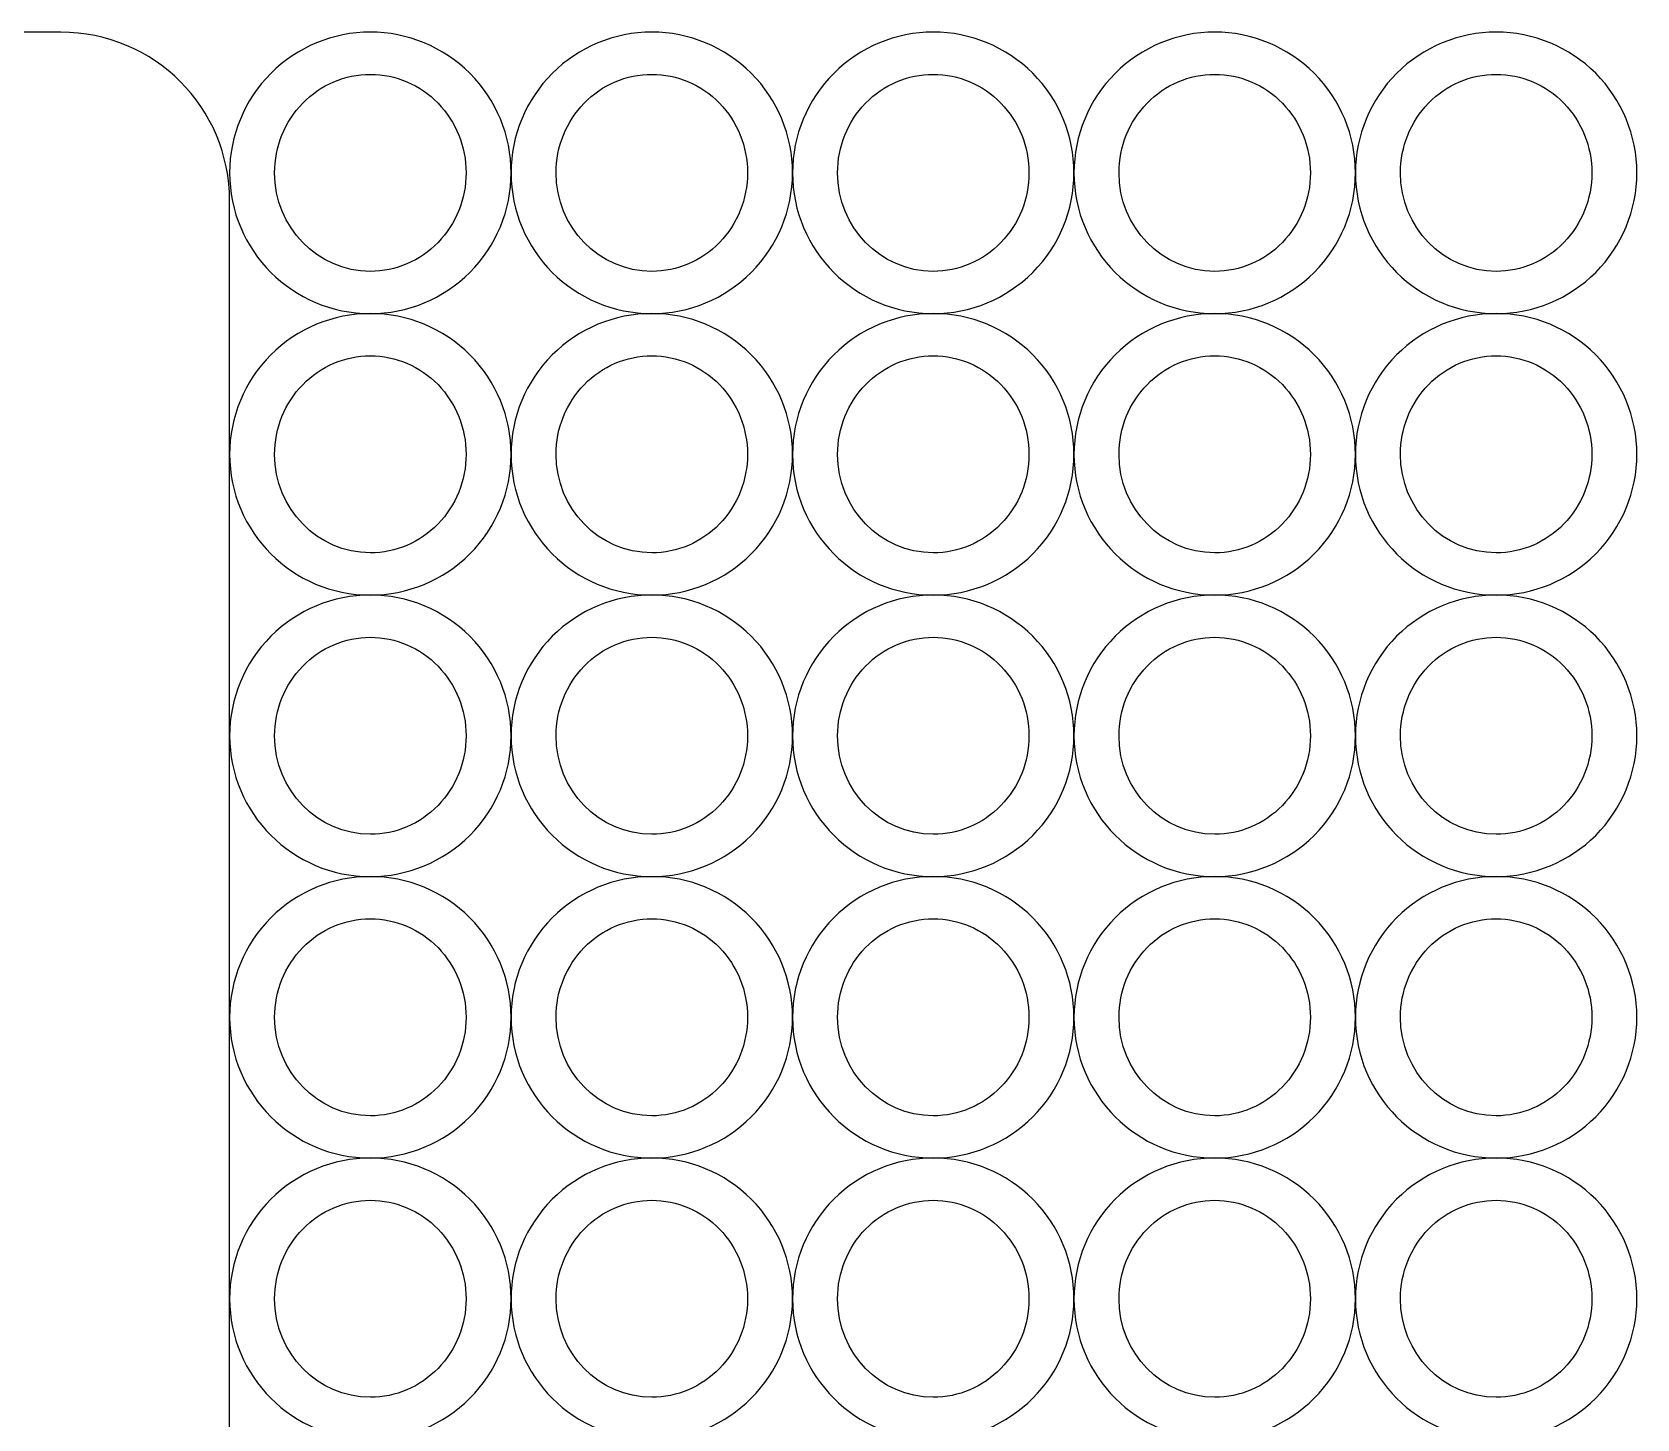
# Model space of a CAD drawing. Extents: x 0 to 100, y 0 to 100.
# Drawn here: x 71.49 to 100, y 75.37 to 100 of the extents above; entities that cross this region are included whole.
import ezdxf

# ---------------------------------------------------------------- set-up
doc = ezdxf.new("R2010")
doc.units = 0
doc.layers.add('Layer_1', color=7, linetype='CONTINUOUS')

msp = doc.modelspace()

# ---------------------------------------------------------------- linework, layer by layer
at = {"layer": 'Layer_1', "color": 7}
for p, q in [((71.99974, 99.999449), (3.000265, 99.999449)), ((77.49984, 100), (77.49984, 100)), ((82.499841, 100), (82.499841, 100)), ((87.499764, 100), (87.499764, 100)), ((92.499765, 100), (92.499765, 100)), ((97.499839, 100.000001), (97.499839, 100.000001)), ((77.49984, 99.249794), (77.49984, 99.249794)), ((82.499841, 99.249794), (82.499841, 99.249794)), ((87.499764, 99.249794), (87.499764, 99.249794)), ((92.499765, 99.249794), (92.499765, 99.249794)), ((97.499839, 99.249795), (97.499839, 99.249795)), ((75.000005, 52.999527), (75.000005, 96.999735)), ((77.49984, 95.000076), (77.49984, 95.000076)), ((82.499841, 95.000076), (82.499841, 95.000076)), ((87.499764, 95.000076), (87.499764, 95.000076)), ((92.499765, 95.000076), (92.499765, 95.000076)), ((97.499839, 95.000076), (97.499839, 95.000076)), ((77.49984, 94.24987), (77.49984, 94.24987)), ((82.499841, 94.24987), (82.499841, 94.24987)), ((87.499764, 94.24987), (87.499764, 94.24987)), ((92.499765, 94.24987), (92.499765, 94.24987)), ((97.499839, 94.24987), (97.499839, 94.24987)), ((77.49984, 90.000075), (77.49984, 90.000075)), ((82.499841, 90.000075), (82.499841, 90.000075)), ((87.499764, 90.000075), (87.499764, 90.000075)), ((92.499765, 90.000075), (92.499765, 90.000075)), ((97.499839, 90.000077), (97.499839, 90.000077)), ((77.49984, 89.249869), (77.49984, 89.249869)), ((82.499841, 89.249869), (82.499841, 89.249869)), ((87.499764, 89.249869), (87.499764, 89.249869)), ((92.499765, 89.249869), (92.499765, 89.249869)), ((97.499839, 89.249871), (97.499839, 89.249871)), ((77.49984, 85.000076), (77.49984, 85.000076)), ((82.499841, 85.000076), (82.499841, 85.000076)), ((87.499764, 85.000076), (87.499764, 85.000076)), ((92.499765, 85.000076), (92.499765, 85.000076)), ((97.499839, 85.000076), (97.499839, 85.000076)), ((77.49984, 84.24987), (77.49984, 84.24987)), ((82.499841, 84.24987), (82.499841, 84.24987)), ((87.499764, 84.24987), (87.499764, 84.24987)), ((92.499765, 84.24987), (92.499765, 84.24987)), ((97.499839, 84.24987), (97.499839, 84.24987)), ((77.49984, 80), (77.49984, 80)), ((82.499841, 80), (82.499841, 80)), ((87.499764, 80), (87.499764, 80)), ((92.499765, 80), (92.499765, 80)), ((97.499839, 80), (97.499839, 80)), ((77.49984, 79.249794), (77.49984, 79.249794)), ((82.499841, 79.249794), (82.499841, 79.249794)), ((87.499764, 79.249794), (87.499764, 79.249794)), ((92.499765, 79.249794), (92.499765, 79.249794)), ((97.499839, 79.249795), (97.499839, 79.249795))]:
    msp.add_line(p, q, dxfattribs=at)
for points in [[(75.000005, 96.999735), (75.000005, 98.661739), (73.661744, 99.999449), (71.99974, 99.999449)], [(77.49984, 100), (76.836785, 99.999937), (76.200915, 99.736474), (75.732116, 99.267572)], [(79.267921, 99.267767), (78.799003, 99.736685), (78.16299, 100.000084), (77.49984, 100)], [(82.499841, 100), (81.836787, 99.999937), (81.200916, 99.736474), (80.732118, 99.267572)], [(84.267922, 99.267767), (83.799004, 99.736685), (83.162991, 100.000084), (82.499841, 100)], [(87.499764, 100), (86.836709, 99.999937), (86.200839, 99.736474), (85.73204, 99.267572)], [(89.267844, 99.267767), (88.798927, 99.736685), (88.162914, 100.000084), (87.499764, 100)], [(92.499765, 100), (91.836711, 99.999937), (91.20084, 99.736474), (90.732042, 99.267572)], [(94.267846, 99.267767), (93.798928, 99.736685), (93.162915, 100.000084), (92.499765, 100)], [(97.499839, 100.000001), (96.836784, 99.999937), (96.200914, 99.736474), (95.732115, 99.267572)], [(99.267919, 99.267768), (98.799002, 99.736686), (98.162989, 100.000084), (97.499839, 100.000001)], [(75.732116, 99.267572), (75.263318, 98.79867), (74.999996, 98.162741), (75.000079, 97.499686)], [(76.297754, 98.737174), (76.616558, 99.065385), (77.048962, 99.24978), (77.49984, 99.249794)], [(77.49984, 99.249794), (77.950812, 99.249931), (78.383358, 99.065602), (78.702281, 98.737375)], [(80.000154, 97.499686), (80.000237, 98.162836), (79.736838, 98.798849), (79.267921, 99.267767)], [(80.732118, 99.267572), (80.263319, 98.79867), (79.999997, 98.162741), (80.00008, 97.499686)], [(81.297756, 98.737174), (81.616559, 99.065385), (82.048964, 99.24978), (82.499841, 99.249794)], [(82.499841, 99.249794), (82.950814, 99.249931), (83.383359, 99.065602), (83.702282, 98.737375)], [(85.000155, 97.499686), (85.000238, 98.162836), (84.73684, 98.798849), (84.267922, 99.267767)], [(85.73204, 99.267572), (85.263242, 98.79867), (84.99992, 98.162741), (85.000003, 97.499686)], [(86.297678, 98.737174), (86.616482, 99.065385), (87.048886, 99.24978), (87.499764, 99.249794)], [(87.499764, 99.249794), (87.950736, 99.249931), (88.383282, 99.065602), (88.702205, 98.737375)], [(90.000077, 97.499686), (90.000161, 98.162836), (89.736762, 98.798849), (89.267844, 99.267767)], [(90.732042, 99.267572), (90.263243, 98.79867), (89.999921, 98.162741), (90.000004, 97.499686)], [(91.297679, 98.737174), (91.616483, 99.065385), (92.048888, 99.24978), (92.499765, 99.249794)], [(92.499765, 99.249794), (92.950737, 99.249931), (93.383283, 99.065602), (93.702206, 98.737375)], [(95.000079, 97.499686), (95.000162, 98.162836), (94.736764, 98.798849), (94.267846, 99.267767)], [(95.732115, 99.267572), (95.263317, 98.79867), (94.999995, 98.162741), (95.000078, 97.499687)], [(96.297753, 98.737175), (96.616557, 99.065385), (97.048961, 99.249781), (97.499839, 99.249795)], [(97.499839, 99.249795), (97.950811, 99.249931), (98.383357, 99.065602), (98.70228, 98.737375)], [(100.000152, 97.499687), (100.000236, 98.162837), (99.736837, 98.79885), (99.267919, 99.267768)], [(75.799891, 97.499686), (75.799863, 97.963825), (75.978951, 98.408964), (76.297754, 98.737174)], [(78.702281, 98.737375), (79.021204, 98.409148), (79.200366, 97.963923), (79.200339, 97.499686)], [(80.799892, 97.499686), (80.799864, 97.963825), (80.978952, 98.408964), (81.297756, 98.737174)], [(83.702282, 98.737375), (84.021205, 98.409148), (84.200368, 97.963923), (84.20034, 97.499686)], [(85.799815, 97.499686), (85.799787, 97.963825), (85.978874, 98.408964), (86.297678, 98.737174)], [(88.702205, 98.737375), (89.021128, 98.409148), (89.20029, 97.963923), (89.200263, 97.499686)], [(90.799816, 97.499686), (90.799788, 97.963825), (90.978876, 98.408964), (91.297679, 98.737174)], [(93.702206, 98.737375), (94.021129, 98.409148), (94.200292, 97.963923), (94.200264, 97.499686)], [(95.79989, 97.499687), (95.799862, 97.963825), (95.978949, 98.408964), (96.297753, 98.737175)], [(98.70228, 98.737375), (99.021203, 98.409148), (99.200365, 97.963923), (99.200338, 97.499687)], [(75.000079, 97.499686), (75.000211, 96.119161), (76.119315, 95.000058), (77.49984, 94.999926)], [(77.49984, 95.750129), (76.561143, 95.750158), (75.800128, 96.533382), (75.799891, 97.499686)], [(79.200339, 97.499686), (79.200225, 97.035545), (79.020999, 96.590462), (78.702092, 96.262354)], [(79.267725, 95.731963), (79.736627, 96.200761), (80.00009, 96.836632), (80.000154, 97.499686)], [(80.00008, 97.499686), (80.000212, 96.119161), (81.119316, 95.000058), (82.499841, 94.999926)], [(82.499841, 95.750129), (81.561145, 95.750158), (80.80013, 96.533382), (80.799892, 97.499686)], [(84.20034, 97.499686), (84.200226, 97.035545), (84.021, 96.590462), (83.702093, 96.262354)], [(84.267726, 95.731963), (84.736628, 96.200761), (85.000091, 96.836632), (85.000155, 97.499686)], [(85.000003, 97.499686), (85.000135, 96.119161), (86.119239, 95.000058), (87.499764, 94.999926)], [(87.499764, 95.750129), (86.561067, 95.750158), (85.800052, 96.533382), (85.799815, 97.499686)], [(89.200263, 97.499686), (89.200149, 97.035545), (89.020923, 96.590462), (88.702016, 96.262354)], [(89.267649, 95.731963), (89.736551, 96.200761), (90.000014, 96.836632), (90.000077, 97.499686)], [(90.000004, 97.499686), (90.000136, 96.119161), (91.11924, 95.000058), (92.499765, 94.999926)], [(92.499765, 95.750129), (91.561069, 95.750158), (90.800054, 96.533382), (90.799816, 97.499686)], [(94.200264, 97.499686), (94.20015, 97.035545), (94.020924, 96.590462), (93.702017, 96.262354)], [(94.26765, 95.731963), (94.736552, 96.200761), (95.000015, 96.836632), (95.000079, 97.499686)], [(95.000078, 97.499687), (95.00021, 96.119162), (96.119314, 95.000058), (97.499839, 94.999926)], [(97.499839, 95.750129), (96.561142, 95.750158), (95.800127, 96.533382), (95.79989, 97.499687)], [(99.200338, 97.499687), (99.200224, 97.035546), (99.020998, 96.590462), (98.702091, 96.262354)], [(99.267724, 95.731963), (99.736626, 96.200762), (100.000089, 96.836633), (100.000152, 97.499687)], [(78.702092, 96.262354), (78.383184, 95.934246), (77.95072, 95.749993), (77.49984, 95.750129)], [(83.702093, 96.262354), (83.383186, 95.934246), (82.950721, 95.749993), (82.499841, 95.750129)], [(88.702016, 96.262354), (88.383108, 95.934246), (87.950644, 95.749993), (87.499764, 95.750129)], [(93.702017, 96.262354), (93.38311, 95.934246), (92.950645, 95.749993), (92.499765, 95.750129)], [(98.702091, 96.262354), (98.383183, 95.934246), (97.950719, 95.749993), (97.499839, 95.750129)], [(77.49984, 94.999926), (78.162894, 94.999842), (78.798823, 95.263165), (79.267725, 95.731963)], [(82.499841, 94.999926), (83.162895, 94.999842), (83.798824, 95.263165), (84.267726, 95.731963)], [(87.499764, 94.999926), (88.162818, 94.999842), (88.798747, 95.263165), (89.267649, 95.731963)], [(92.499765, 94.999926), (93.162819, 94.999842), (93.798748, 95.263165), (94.26765, 95.731963)], [(97.499839, 94.999926), (98.162893, 94.999843), (98.798822, 95.263165), (99.267724, 95.731963)], [(77.49984, 95.000076), (76.836785, 95.000012), (76.200915, 94.736549), (75.732116, 94.267647)], [(79.267921, 94.267843), (78.799003, 94.73676), (78.16299, 95.000159), (77.49984, 95.000076)], [(82.499841, 95.000076), (81.836787, 95.000012), (81.200916, 94.736549), (80.732118, 94.267647)], [(84.267922, 94.267843), (83.799004, 94.73676), (83.162991, 95.000159), (82.499841, 95.000076)], [(87.499764, 95.000076), (86.836709, 95.000012), (86.200839, 94.736549), (85.73204, 94.267647)], [(89.267844, 94.267843), (88.798927, 94.73676), (88.162914, 95.000159), (87.499764, 95.000076)], [(92.499765, 95.000076), (91.836711, 95.000012), (91.20084, 94.736549), (90.732042, 94.267647)], [(94.267846, 94.267843), (93.798928, 94.73676), (93.162915, 95.000159), (92.499765, 95.000076)], [(97.499839, 95.000076), (96.836784, 95.000012), (96.200914, 94.736549), (95.732115, 94.267647)], [(99.267919, 94.267843), (98.799002, 94.73676), (98.162989, 95.000159), (97.499839, 95.000076)], [(75.732116, 94.267647), (75.263318, 93.798745), (74.999996, 93.162816), (75.000079, 92.499762)], [(76.297754, 93.73725), (76.616558, 94.06546), (77.048962, 94.249856), (77.49984, 94.24987)], [(77.49984, 94.24987), (77.950812, 94.250006), (78.383358, 94.065677), (78.702281, 93.73745)], [(80.000154, 92.499762), (80.000237, 93.162912), (79.736838, 93.798925), (79.267921, 94.267843)], [(80.732118, 94.267647), (80.263319, 93.798745), (79.999997, 93.162816), (80.00008, 92.499762)], [(81.297756, 93.73725), (81.616559, 94.06546), (82.048964, 94.249856), (82.499841, 94.24987)], [(82.499841, 94.24987), (82.950814, 94.250006), (83.383359, 94.065677), (83.702282, 93.73745)], [(85.000155, 92.499762), (85.000238, 93.162912), (84.73684, 93.798925), (84.267922, 94.267843)], [(85.73204, 94.267647), (85.263242, 93.798745), (84.99992, 93.162816), (85.000003, 92.499762)], [(86.297678, 93.73725), (86.616482, 94.06546), (87.048886, 94.249856), (87.499764, 94.24987)], [(87.499764, 94.24987), (87.950736, 94.250006), (88.383282, 94.065677), (88.702205, 93.73745)], [(90.000077, 92.499762), (90.000161, 93.162912), (89.736762, 93.798925), (89.267844, 94.267843)], [(90.732042, 94.267647), (90.263243, 93.798745), (89.999921, 93.162816), (90.000004, 92.499762)], [(91.297679, 93.73725), (91.616483, 94.06546), (92.048888, 94.249856), (92.499765, 94.24987)], [(92.499765, 94.24987), (92.950737, 94.250006), (93.383283, 94.065677), (93.702206, 93.73745)], [(95.000079, 92.499762), (95.000162, 93.162912), (94.736764, 93.798925), (94.267846, 94.267843)], [(95.732115, 94.267647), (95.263317, 93.798745), (94.999995, 93.162816), (95.000078, 92.499762)], [(96.297753, 93.73725), (96.616557, 94.06546), (97.048961, 94.249856), (97.499839, 94.24987)], [(97.499839, 94.24987), (97.950811, 94.250006), (98.383357, 94.065677), (98.70228, 93.73745)], [(100.000152, 92.499762), (100.000236, 93.162912), (99.736837, 93.798925), (99.267919, 94.267843)], [(75.799891, 92.499762), (75.799863, 92.9639), (75.978951, 93.409039), (76.297754, 93.73725)], [(78.702281, 93.73745), (79.021204, 93.409223), (79.200366, 92.963998), (79.200339, 92.499762)], [(80.799892, 92.499762), (80.799864, 92.9639), (80.978952, 93.409039), (81.297756, 93.73725)], [(83.702282, 93.73745), (84.021205, 93.409223), (84.200368, 92.963998), (84.20034, 92.499762)], [(85.799815, 92.499762), (85.799787, 92.9639), (85.978874, 93.409039), (86.297678, 93.73725)], [(88.702205, 93.73745), (89.021128, 93.409223), (89.20029, 92.963998), (89.200263, 92.499762)], [(90.799816, 92.499762), (90.799788, 92.9639), (90.978876, 93.409039), (91.297679, 93.73725)], [(93.702206, 93.73745), (94.021129, 93.409223), (94.200292, 92.963998), (94.200264, 92.499762)], [(95.79989, 92.499762), (95.799862, 92.9639), (95.978949, 93.409039), (96.297753, 93.73725)], [(98.70228, 93.73745), (99.021203, 93.409223), (99.200365, 92.963998), (99.200338, 92.499762)], [(75.000079, 92.499762), (75.000211, 91.119237), (76.119315, 90.000133), (77.49984, 90.000001)], [(77.49984, 90.750204), (76.561143, 90.750233), (75.800128, 91.533457), (75.799891, 92.499762)], [(79.200339, 92.499762), (79.200225, 92.03562), (79.020999, 91.590537), (78.702092, 91.262429)], [(79.267725, 90.732038), (79.736627, 91.200837), (80.00009, 91.836708), (80.000154, 92.499762)], [(80.00008, 92.499762), (80.000212, 91.119237), (81.119316, 90.000133), (82.499841, 90.000001)], [(82.499841, 90.750204), (81.561145, 90.750233), (80.80013, 91.533457), (80.799892, 92.499762)], [(84.20034, 92.499762), (84.200226, 92.03562), (84.021, 91.590537), (83.702093, 91.262429)], [(84.267726, 90.732038), (84.736628, 91.200837), (85.000091, 91.836708), (85.000155, 92.499762)], [(85.000003, 92.499762), (85.000135, 91.119237), (86.119239, 90.000133), (87.499764, 90.000001)], [(87.499764, 90.750204), (86.561067, 90.750233), (85.800052, 91.533457), (85.799815, 92.499762)], [(89.200263, 92.499762), (89.200149, 92.03562), (89.020923, 91.590537), (88.702016, 91.262429)], [(89.267649, 90.732038), (89.736551, 91.200837), (90.000014, 91.836708), (90.000077, 92.499762)], [(90.000004, 92.499762), (90.000136, 91.119237), (91.11924, 90.000133), (92.499765, 90.000001)], [(92.499765, 90.750204), (91.561069, 90.750233), (90.800054, 91.533457), (90.799816, 92.499762)], [(94.200264, 92.499762), (94.20015, 92.03562), (94.020924, 91.590537), (93.702017, 91.262429)], [(94.26765, 90.732038), (94.736552, 91.200837), (95.000015, 91.836708), (95.000079, 92.499762)], [(95.000078, 92.499762), (95.00021, 91.119237), (96.119314, 90.000133), (97.499839, 90.000001)], [(97.499839, 90.750204), (96.561142, 90.750233), (95.800127, 91.533457), (95.79989, 92.499762)], [(99.200338, 92.499762), (99.200224, 92.03562), (99.020998, 91.590537), (98.702091, 91.262429)], [(99.267724, 90.732038), (99.736626, 91.200837), (100.000089, 91.836708), (100.000152, 92.499762)], [(78.702092, 91.262429), (78.383184, 90.934321), (77.95072, 90.750068), (77.49984, 90.750204)], [(83.702093, 91.262429), (83.383186, 90.934321), (82.950721, 90.750068), (82.499841, 90.750204)], [(88.702016, 91.262429), (88.383108, 90.934321), (87.950644, 90.750068), (87.499764, 90.750204)], [(93.702017, 91.262429), (93.38311, 90.934321), (92.950645, 90.750068), (92.499765, 90.750204)], [(98.702091, 91.262429), (98.383183, 90.934321), (97.950719, 90.750068), (97.499839, 90.750204)], [(77.49984, 90.000001), (78.162894, 89.999918), (78.798823, 90.26324), (79.267725, 90.732038)], [(82.499841, 90.000001), (83.162895, 89.999918), (83.798824, 90.26324), (84.267726, 90.732038)], [(87.499764, 90.000001), (88.162818, 89.999918), (88.798747, 90.26324), (89.267649, 90.732038)], [(92.499765, 90.000001), (93.162819, 89.999918), (93.798748, 90.26324), (94.26765, 90.732038)], [(97.499839, 90.000001), (98.162893, 89.999918), (98.798822, 90.26324), (99.267724, 90.732038)], [(77.49984, 90.000075), (76.836785, 90.000012), (76.200915, 89.736549), (75.732116, 89.267647)], [(79.267921, 89.267842), (78.799003, 89.73676), (78.16299, 90.000159), (77.49984, 90.000075)], [(82.499841, 90.000075), (81.836787, 90.000012), (81.200916, 89.736549), (80.732118, 89.267647)], [(84.267922, 89.267842), (83.799004, 89.73676), (83.162991, 90.000159), (82.499841, 90.000075)], [(87.499764, 90.000075), (86.836709, 90.000012), (86.200839, 89.736549), (85.73204, 89.267647)], [(89.267844, 89.267842), (88.798927, 89.73676), (88.162914, 90.000159), (87.499764, 90.000075)], [(92.499765, 90.000075), (91.836711, 90.000012), (91.20084, 89.736549), (90.732042, 89.267647)], [(94.267846, 89.267842), (93.798928, 89.73676), (93.162915, 90.000159), (92.499765, 90.000075)], [(97.499839, 90.000077), (96.836784, 90.000014), (96.200914, 89.73655), (95.732115, 89.267649)], [(99.267919, 89.267844), (98.799002, 89.736762), (98.162989, 90.00016), (97.499839, 90.000077)], [(75.732116, 89.267647), (75.263318, 88.798745), (74.999996, 88.162816), (75.000079, 87.499762)], [(76.297754, 88.737249), (76.616558, 89.06546), (77.048962, 89.249855), (77.49984, 89.249869)], [(77.49984, 89.249869), (77.950812, 89.250006), (78.383358, 89.065677), (78.702281, 88.73745)], [(80.000154, 87.499762), (80.000237, 88.162912), (79.736838, 88.798925), (79.267921, 89.267842)], [(80.732118, 89.267647), (80.263319, 88.798745), (79.999997, 88.162816), (80.00008, 87.499762)], [(81.297756, 88.737249), (81.616559, 89.06546), (82.048964, 89.249855), (82.499841, 89.249869)], [(82.499841, 89.249869), (82.950814, 89.250006), (83.383359, 89.065677), (83.702282, 88.73745)], [(85.000155, 87.499762), (85.000238, 88.162912), (84.73684, 88.798925), (84.267922, 89.267842)], [(85.73204, 89.267647), (85.263242, 88.798745), (84.99992, 88.162816), (85.000003, 87.499762)], [(86.297678, 88.737249), (86.616482, 89.06546), (87.048886, 89.249855), (87.499764, 89.249869)], [(87.499764, 89.249869), (87.950736, 89.250006), (88.383282, 89.065677), (88.702205, 88.73745)], [(90.000077, 87.499762), (90.000161, 88.162912), (89.736762, 88.798925), (89.267844, 89.267842)], [(90.732042, 89.267647), (90.263243, 88.798745), (89.999921, 88.162816), (90.000004, 87.499762)], [(91.297679, 88.737249), (91.616483, 89.06546), (92.048888, 89.249855), (92.499765, 89.249869)], [(92.499765, 89.249869), (92.950737, 89.250006), (93.383283, 89.065677), (93.702206, 88.73745)], [(95.000079, 87.499762), (95.000162, 88.162912), (94.736764, 88.798925), (94.267846, 89.267842)], [(95.732115, 89.267649), (95.263317, 88.798747), (94.999995, 88.162817), (95.000078, 87.499763)], [(96.297753, 88.737251), (96.616557, 89.065462), (97.048961, 89.249857), (97.499839, 89.249871)], [(97.499839, 89.249871), (97.950811, 89.250007), (98.383357, 89.065678), (98.70228, 88.737452)], [(100.000152, 87.499763), (100.000236, 88.162913), (99.736837, 88.798926), (99.267919, 89.267844)], [(75.799891, 87.499762), (75.799863, 87.9639), (75.978951, 88.409039), (76.297754, 88.737249)], [(78.702281, 88.73745), (79.021204, 88.409223), (79.200366, 87.963998), (79.200339, 87.499762)], [(80.799892, 87.499762), (80.799864, 87.9639), (80.978952, 88.409039), (81.297756, 88.737249)], [(83.702282, 88.73745), (84.021205, 88.409223), (84.200368, 87.963998), (84.20034, 87.499762)], [(85.799815, 87.499762), (85.799787, 87.9639), (85.978874, 88.409039), (86.297678, 88.737249)], [(88.702205, 88.73745), (89.021128, 88.409223), (89.20029, 87.963998), (89.200263, 87.499762)], [(90.799816, 87.499762), (90.799788, 87.9639), (90.978876, 88.409039), (91.297679, 88.737249)], [(93.702206, 88.73745), (94.021129, 88.409223), (94.200292, 87.963998), (94.200264, 87.499762)], [(95.79989, 87.499763), (95.799862, 87.963902), (95.978949, 88.409041), (96.297753, 88.737251)], [(98.70228, 88.737452), (99.021203, 88.409225), (99.200365, 87.964), (99.200338, 87.499763)], [(75.000079, 87.499762), (75.000211, 86.119237), (76.119315, 85.000133), (77.49984, 85.000001)], [(77.49984, 85.750204), (76.561143, 85.750233), (75.800128, 86.533457), (75.799891, 87.499762)], [(79.200339, 87.499762), (79.200225, 87.03562), (79.020999, 86.590537), (78.702092, 86.262429)], [(79.267725, 85.732038), (79.736627, 86.200836), (80.00009, 86.836707), (80.000154, 87.499762)], [(80.00008, 87.499762), (80.000212, 86.119237), (81.119316, 85.000133), (82.499841, 85.000001)], [(82.499841, 85.750204), (81.561145, 85.750233), (80.80013, 86.533457), (80.799892, 87.499762)], [(84.20034, 87.499762), (84.200226, 87.03562), (84.021, 86.590537), (83.702093, 86.262429)], [(84.267726, 85.732038), (84.736628, 86.200836), (85.000091, 86.836707), (85.000155, 87.499762)], [(85.000003, 87.499762), (85.000135, 86.119237), (86.119239, 85.000133), (87.499764, 85.000001)], [(87.499764, 85.750204), (86.561067, 85.750233), (85.800052, 86.533457), (85.799815, 87.499762)], [(89.200263, 87.499762), (89.200149, 87.03562), (89.020923, 86.590537), (88.702016, 86.262429)], [(89.267649, 85.732038), (89.736551, 86.200836), (90.000014, 86.836707), (90.000077, 87.499762)], [(90.000004, 87.499762), (90.000136, 86.119237), (91.11924, 85.000133), (92.499765, 85.000001)], [(92.499765, 85.750204), (91.561069, 85.750233), (90.800054, 86.533457), (90.799816, 87.499762)], [(94.200264, 87.499762), (94.20015, 87.03562), (94.020924, 86.590537), (93.702017, 86.262429)], [(94.26765, 85.732038), (94.736552, 86.200836), (95.000015, 86.836707), (95.000079, 87.499762)], [(95.000078, 87.499763), (95.00021, 86.119238), (96.119314, 85.000135), (97.499839, 85.000002)], [(97.499839, 85.750206), (96.561142, 85.750235), (95.800127, 86.533458), (95.79989, 87.499763)], [(99.200338, 87.499763), (99.200224, 87.035622), (99.020998, 86.590538), (98.702091, 86.262431)], [(99.267724, 85.73204), (99.736626, 86.200838), (100.000089, 86.836709), (100.000152, 87.499763)], [(78.702092, 86.262429), (78.383184, 85.934321), (77.95072, 85.750068), (77.49984, 85.750204)], [(83.702093, 86.262429), (83.383186, 85.934321), (82.950721, 85.750068), (82.499841, 85.750204)], [(88.702016, 86.262429), (88.383108, 85.934321), (87.950644, 85.750068), (87.499764, 85.750204)], [(93.702017, 86.262429), (93.38311, 85.934321), (92.950645, 85.750068), (92.499765, 85.750204)], [(98.702091, 86.262431), (98.383183, 85.934323), (97.950719, 85.750069), (97.499839, 85.750206)], [(77.49984, 85.000001), (78.162894, 84.999918), (78.798823, 85.26324), (79.267725, 85.732038)], [(82.499841, 85.000001), (83.162895, 84.999918), (83.798824, 85.26324), (84.267726, 85.732038)], [(87.499764, 85.000001), (88.162818, 84.999918), (88.798747, 85.26324), (89.267649, 85.732038)], [(92.499765, 85.000001), (93.162819, 84.999918), (93.798748, 85.26324), (94.26765, 85.732038)], [(97.499839, 85.000002), (98.162893, 84.999919), (98.798822, 85.263242), (99.267724, 85.73204)], [(77.49984, 85.000076), (76.836785, 85.000012), (76.200915, 84.736549), (75.732116, 84.267647)], [(79.267921, 84.267843), (78.799003, 84.73676), (78.16299, 85.000159), (77.49984, 85.000076)], [(82.499841, 85.000076), (81.836787, 85.000012), (81.200916, 84.736549), (80.732118, 84.267647)], [(84.267922, 84.267843), (83.799004, 84.73676), (83.162991, 85.000159), (82.499841, 85.000076)], [(87.499764, 85.000076), (86.836709, 85.000012), (86.200839, 84.736549), (85.73204, 84.267647)], [(89.267844, 84.267843), (88.798927, 84.73676), (88.162914, 85.000159), (87.499764, 85.000076)], [(92.499765, 85.000076), (91.836711, 85.000012), (91.20084, 84.736549), (90.732042, 84.267647)], [(94.267846, 84.267843), (93.798928, 84.73676), (93.162915, 85.000159), (92.499765, 85.000076)], [(97.499839, 85.000076), (96.836784, 85.000012), (96.200914, 84.736549), (95.732115, 84.267647)], [(99.267919, 84.267843), (98.799002, 84.736761), (98.162989, 85.000159), (97.499839, 85.000076)], [(75.732116, 84.267647), (75.263318, 83.798745), (74.999996, 83.162816), (75.000079, 82.499762)], [(76.297754, 83.73725), (76.616558, 84.06546), (77.048962, 84.249856), (77.49984, 84.24987)], [(77.49984, 84.24987), (77.950812, 84.250006), (78.383358, 84.065677), (78.702281, 83.73745)], [(80.000154, 82.499762), (80.000237, 83.162912), (79.736838, 83.798925), (79.267921, 84.267843)], [(80.732118, 84.267647), (80.263319, 83.798745), (79.999997, 83.162816), (80.00008, 82.499762)], [(81.297756, 83.73725), (81.616559, 84.06546), (82.048964, 84.249856), (82.499841, 84.24987)], [(82.499841, 84.24987), (82.950814, 84.250006), (83.383359, 84.065677), (83.702282, 83.73745)], [(85.000155, 82.499762), (85.000238, 83.162912), (84.73684, 83.798925), (84.267922, 84.267843)], [(85.73204, 84.267647), (85.263242, 83.798745), (84.99992, 83.162816), (85.000003, 82.499762)], [(86.297678, 83.73725), (86.616482, 84.06546), (87.048886, 84.249856), (87.499764, 84.24987)], [(87.499764, 84.24987), (87.950736, 84.250006), (88.383282, 84.065677), (88.702205, 83.73745)], [(90.000077, 82.499762), (90.000161, 83.162912), (89.736762, 83.798925), (89.267844, 84.267843)], [(90.732042, 84.267647), (90.263243, 83.798745), (89.999921, 83.162816), (90.000004, 82.499762)], [(91.297679, 83.73725), (91.616483, 84.06546), (92.048888, 84.249856), (92.499765, 84.24987)], [(92.499765, 84.24987), (92.950737, 84.250006), (93.383283, 84.065677), (93.702206, 83.73745)], [(95.000079, 82.499762), (95.000162, 83.162912), (94.736764, 83.798925), (94.267846, 84.267843)], [(95.732115, 84.267647), (95.263317, 83.798745), (94.999995, 83.162816), (95.000078, 82.499762)], [(96.297753, 83.73725), (96.616557, 84.06546), (97.048961, 84.249856), (97.499839, 84.24987)], [(97.499839, 84.24987), (97.950811, 84.250006), (98.383357, 84.065677), (98.70228, 83.73745)], [(100.000152, 82.499762), (100.000236, 83.162912), (99.736837, 83.798925), (99.267919, 84.267843)], [(75.799891, 82.499762), (75.799863, 82.9639), (75.978951, 83.409039), (76.297754, 83.73725)], [(78.702281, 83.73745), (79.021204, 83.409223), (79.200366, 82.963998), (79.200339, 82.499762)], [(80.799892, 82.499762), (80.799864, 82.9639), (80.978952, 83.409039), (81.297756, 83.73725)], [(83.702282, 83.73745), (84.021205, 83.409223), (84.200368, 82.963998), (84.20034, 82.499762)], [(85.799815, 82.499762), (85.799787, 82.9639), (85.978874, 83.409039), (86.297678, 83.73725)], [(88.702205, 83.73745), (89.021128, 83.409223), (89.20029, 82.963998), (89.200263, 82.499762)], [(90.799816, 82.499762), (90.799788, 82.9639), (90.978876, 83.409039), (91.297679, 83.73725)], [(93.702206, 83.73745), (94.021129, 83.409223), (94.200292, 82.963998), (94.200264, 82.499762)], [(95.79989, 82.499762), (95.799862, 82.9639), (95.978949, 83.409039), (96.297753, 83.73725)], [(98.70228, 83.73745), (99.021203, 83.409223), (99.200365, 82.963999), (99.200338, 82.499762)], [(75.000079, 82.499762), (75.000211, 81.119237), (76.119315, 80.000133), (77.49984, 80.000001)], [(77.49984, 80.750204), (76.561143, 80.750233), (75.800128, 81.533457), (75.799891, 82.499762)], [(79.200339, 82.499762), (79.200225, 82.03562), (79.020999, 81.590537), (78.702092, 81.262429)], [(79.267725, 80.732038), (79.736627, 81.200837), (80.00009, 81.836707), (80.000154, 82.499762)], [(80.00008, 82.499762), (80.000212, 81.119237), (81.119316, 80.000133), (82.499841, 80.000001)], [(82.499841, 80.750204), (81.561145, 80.750233), (80.80013, 81.533457), (80.799892, 82.499762)], [(84.20034, 82.499762), (84.200226, 82.03562), (84.021, 81.590537), (83.702093, 81.262429)], [(84.267726, 80.732038), (84.736628, 81.200837), (85.000091, 81.836707), (85.000155, 82.499762)], [(85.000003, 82.499762), (85.000135, 81.119237), (86.119239, 80.000133), (87.499764, 80.000001)], [(87.499764, 80.750204), (86.561067, 80.750233), (85.800052, 81.533457), (85.799815, 82.499762)], [(89.200263, 82.499762), (89.200149, 82.03562), (89.020923, 81.590537), (88.702016, 81.262429)], [(89.267649, 80.732038), (89.736551, 81.200837), (90.000014, 81.836707), (90.000077, 82.499762)], [(90.000004, 82.499762), (90.000136, 81.119237), (91.11924, 80.000133), (92.499765, 80.000001)], [(92.499765, 80.750204), (91.561069, 80.750233), (90.800054, 81.533457), (90.799816, 82.499762)], [(94.200264, 82.499762), (94.20015, 82.03562), (94.020924, 81.590537), (93.702017, 81.262429)], [(94.26765, 80.732038), (94.736552, 81.200837), (95.000015, 81.836707), (95.000079, 82.499762)], [(95.000078, 82.499762), (95.00021, 81.119237), (96.119314, 80.000133), (97.499839, 80.000001)], [(97.499839, 80.750204), (96.561142, 80.750233), (95.800127, 81.533457), (95.79989, 82.499762)], [(99.200338, 82.499762), (99.200224, 82.035621), (99.020998, 81.590537), (98.702091, 81.262429)], [(99.267724, 80.732039), (99.736626, 81.200837), (100.000089, 81.836708), (100.000152, 82.499762)], [(78.702092, 81.262429), (78.383184, 80.934321), (77.95072, 80.750068), (77.49984, 80.750204)], [(83.702093, 81.262429), (83.383186, 80.934321), (82.950721, 80.750068), (82.499841, 80.750204)], [(88.702016, 81.262429), (88.383108, 80.934321), (87.950644, 80.750068), (87.499764, 80.750204)], [(93.702017, 81.262429), (93.38311, 80.934321), (92.950645, 80.750068), (92.499765, 80.750204)], [(98.702091, 81.262429), (98.383183, 80.934322), (97.950719, 80.750068), (97.499839, 80.750204)], [(77.49984, 80.000001), (78.162894, 79.999918), (78.798823, 80.26324), (79.267725, 80.732038)], [(82.499841, 80.000001), (83.162895, 79.999918), (83.798824, 80.26324), (84.267726, 80.732038)], [(87.499764, 80.000001), (88.162818, 79.999918), (88.798747, 80.26324), (89.267649, 80.732038)], [(92.499765, 80.000001), (93.162819, 79.999918), (93.798748, 80.26324), (94.26765, 80.732038)], [(97.499839, 80.000001), (98.162893, 79.999918), (98.798822, 80.26324), (99.267724, 80.732039)], [(77.49984, 80), (76.836785, 79.999937), (76.200915, 79.736474), (75.732116, 79.267572)], [(79.267921, 79.267767), (78.799003, 79.736685), (78.16299, 80.000083), (77.49984, 80)], [(82.499841, 80), (81.836787, 79.999937), (81.200916, 79.736474), (80.732118, 79.267572)], [(84.267922, 79.267767), (83.799004, 79.736685), (83.162991, 80.000083), (82.499841, 80)], [(87.499764, 80), (86.836709, 79.999937), (86.200839, 79.736474), (85.73204, 79.267572)], [(89.267844, 79.267767), (88.798927, 79.736685), (88.162914, 80.000083), (87.499764, 80)], [(92.499765, 80), (91.836711, 79.999937), (91.20084, 79.736474), (90.732042, 79.267572)], [(94.267846, 79.267767), (93.798928, 79.736685), (93.162915, 80.000083), (92.499765, 80)], [(97.499839, 80), (96.836784, 79.999937), (96.200914, 79.736474), (95.732115, 79.267572)], [(99.267919, 79.267767), (98.799002, 79.736685), (98.162989, 80.000084), (97.499839, 80)], [(75.732116, 79.267572), (75.263318, 78.79867), (74.999996, 78.16274), (75.000079, 77.499686)], [(80.000154, 77.499686), (80.000237, 78.162836), (79.736838, 78.798849), (79.267921, 79.267767)], [(80.732118, 79.267572), (80.263319, 78.79867), (79.999997, 78.16274), (80.00008, 77.499686)], [(85.000155, 77.499686), (85.000238, 78.162836), (84.73684, 78.798849), (84.267922, 79.267767)], [(85.73204, 79.267572), (85.263242, 78.79867), (84.99992, 78.16274), (85.000003, 77.499686)], [(90.000077, 77.499686), (90.000161, 78.162836), (89.736762, 78.798849), (89.267844, 79.267767)], [(90.732042, 79.267572), (90.263243, 78.79867), (89.999921, 78.16274), (90.000004, 77.499686)], [(95.000079, 77.499686), (95.000162, 78.162836), (94.736764, 78.798849), (94.267846, 79.267767)], [(95.732115, 79.267572), (95.263317, 78.79867), (94.999995, 78.162741), (95.000078, 77.499687)], [(100.000152, 77.499687), (100.000236, 78.162837), (99.736837, 78.79885), (99.267919, 79.267767)], [(76.297754, 78.737174), (76.616558, 79.065385), (77.048962, 79.24978), (77.49984, 79.249794)], [(77.49984, 79.249794), (77.950812, 79.249931), (78.383358, 79.065601), (78.702281, 78.737375)], [(81.297756, 78.737174), (81.616559, 79.065385), (82.048964, 79.24978), (82.499841, 79.249794)], [(82.499841, 79.249794), (82.950814, 79.249931), (83.383359, 79.065601), (83.702282, 78.737375)], [(86.297678, 78.737174), (86.616482, 79.065385), (87.048886, 79.24978), (87.499764, 79.249794)], [(87.499764, 79.249794), (87.950736, 79.249931), (88.383282, 79.065601), (88.702205, 78.737375)], [(91.297679, 78.737174), (91.616483, 79.065385), (92.048888, 79.24978), (92.499765, 79.249794)], [(92.499765, 79.249794), (92.950737, 79.249931), (93.383283, 79.065601), (93.702206, 78.737375)], [(96.297753, 78.737175), (96.616557, 79.065385), (97.048961, 79.249781), (97.499839, 79.249795)], [(97.499839, 79.249795), (97.950811, 79.249931), (98.383357, 79.065602), (98.70228, 78.737375)], [(75.799891, 77.499686), (75.799863, 77.963825), (75.978951, 78.408964), (76.297754, 78.737174)], [(78.702281, 78.737375), (79.021204, 78.409148), (79.200366, 77.963923), (79.200339, 77.499686)], [(80.799892, 77.499686), (80.799864, 77.963825), (80.978952, 78.408964), (81.297756, 78.737174)], [(83.702282, 78.737375), (84.021205, 78.409148), (84.200368, 77.963923), (84.20034, 77.499686)], [(85.799815, 77.499686), (85.799787, 77.963825), (85.978874, 78.408964), (86.297678, 78.737174)], [(88.702205, 78.737375), (89.021128, 78.409148), (89.20029, 77.963923), (89.200263, 77.499686)], [(90.799816, 77.499686), (90.799788, 77.963825), (90.978876, 78.408964), (91.297679, 78.737174)], [(93.702206, 78.737375), (94.021129, 78.409148), (94.200292, 77.963923), (94.200264, 77.499686)], [(95.79989, 77.499687), (95.799862, 77.963825), (95.978949, 78.408964), (96.297753, 78.737175)], [(98.70228, 78.737375), (99.021203, 78.409148), (99.200365, 77.963923), (99.200338, 77.499687)], [(75.000079, 77.499686), (75.000211, 76.119161), (76.119315, 75.000058), (77.49984, 74.999926)], [(77.49984, 75.750129), (76.561143, 75.750158), (75.800128, 76.533381), (75.799891, 77.499686)], [(79.200339, 77.499686), (79.200225, 77.035545), (79.020999, 76.590462), (78.702092, 76.262354)], [(79.267725, 75.731963), (79.736627, 76.200761), (80.00009, 76.836632), (80.000154, 77.499686)], [(80.00008, 77.499686), (80.000212, 76.119161), (81.119316, 75.000058), (82.499841, 74.999926)], [(82.499841, 75.750129), (81.561145, 75.750158), (80.80013, 76.533381), (80.799892, 77.499686)], [(84.20034, 77.499686), (84.200226, 77.035545), (84.021, 76.590462), (83.702093, 76.262354)], [(84.267726, 75.731963), (84.736628, 76.200761), (85.000091, 76.836632), (85.000155, 77.499686)], [(85.000003, 77.499686), (85.000135, 76.119161), (86.119239, 75.000058), (87.499764, 74.999926)], [(87.499764, 75.750129), (86.561067, 75.750158), (85.800052, 76.533381), (85.799815, 77.499686)], [(89.200263, 77.499686), (89.200149, 77.035545), (89.020923, 76.590462), (88.702016, 76.262354)], [(89.267649, 75.731963), (89.736551, 76.200761), (90.000014, 76.836632), (90.000077, 77.499686)], [(90.000004, 77.499686), (90.000136, 76.119161), (91.11924, 75.000058), (92.499765, 74.999926)], [(92.499765, 75.750129), (91.561069, 75.750158), (90.800054, 76.533381), (90.799816, 77.499686)], [(94.200264, 77.499686), (94.20015, 77.035545), (94.020924, 76.590462), (93.702017, 76.262354)], [(94.26765, 75.731963), (94.736552, 76.200761), (95.000015, 76.836632), (95.000079, 77.499686)], [(95.000078, 77.499687), (95.00021, 76.119162), (96.119314, 75.000058), (97.499839, 74.999926)], [(97.499839, 75.750129), (96.561142, 75.750158), (95.800127, 76.533382), (95.79989, 77.499687)], [(99.200338, 77.499687), (99.200224, 77.035545), (99.020998, 76.590462), (98.702091, 76.262354)], [(99.267724, 75.731963), (99.736626, 76.200762), (100.000089, 76.836632), (100.000152, 77.499687)], [(78.702092, 76.262354), (78.383184, 75.934246), (77.95072, 75.749992), (77.49984, 75.750129)], [(83.702093, 76.262354), (83.383186, 75.934246), (82.950721, 75.749992), (82.499841, 75.750129)], [(88.702016, 76.262354), (88.383108, 75.934246), (87.950644, 75.749992), (87.499764, 75.750129)], [(93.702017, 76.262354), (93.38311, 75.934246), (92.950645, 75.749992), (92.499765, 75.750129)], [(98.702091, 76.262354), (98.383183, 75.934246), (97.950719, 75.749993), (97.499839, 75.750129)], [(77.49984, 74.999926), (78.162894, 74.999842), (78.798823, 75.263165), (79.267725, 75.731963)], [(82.499841, 74.999926), (83.162895, 74.999842), (83.798824, 75.263165), (84.267726, 75.731963)], [(87.499764, 74.999926), (88.162818, 74.999842), (88.798747, 75.263165), (89.267649, 75.731963)], [(92.499765, 74.999926), (93.162819, 74.999842), (93.798748, 75.263165), (94.26765, 75.731963)], [(97.499839, 74.999926), (98.162893, 74.999843), (98.798822, 75.263165), (99.267724, 75.731963)]]:
    msp.add_open_spline(points, degree=3, dxfattribs=at)

doc.saveas('drawing.dxf')
